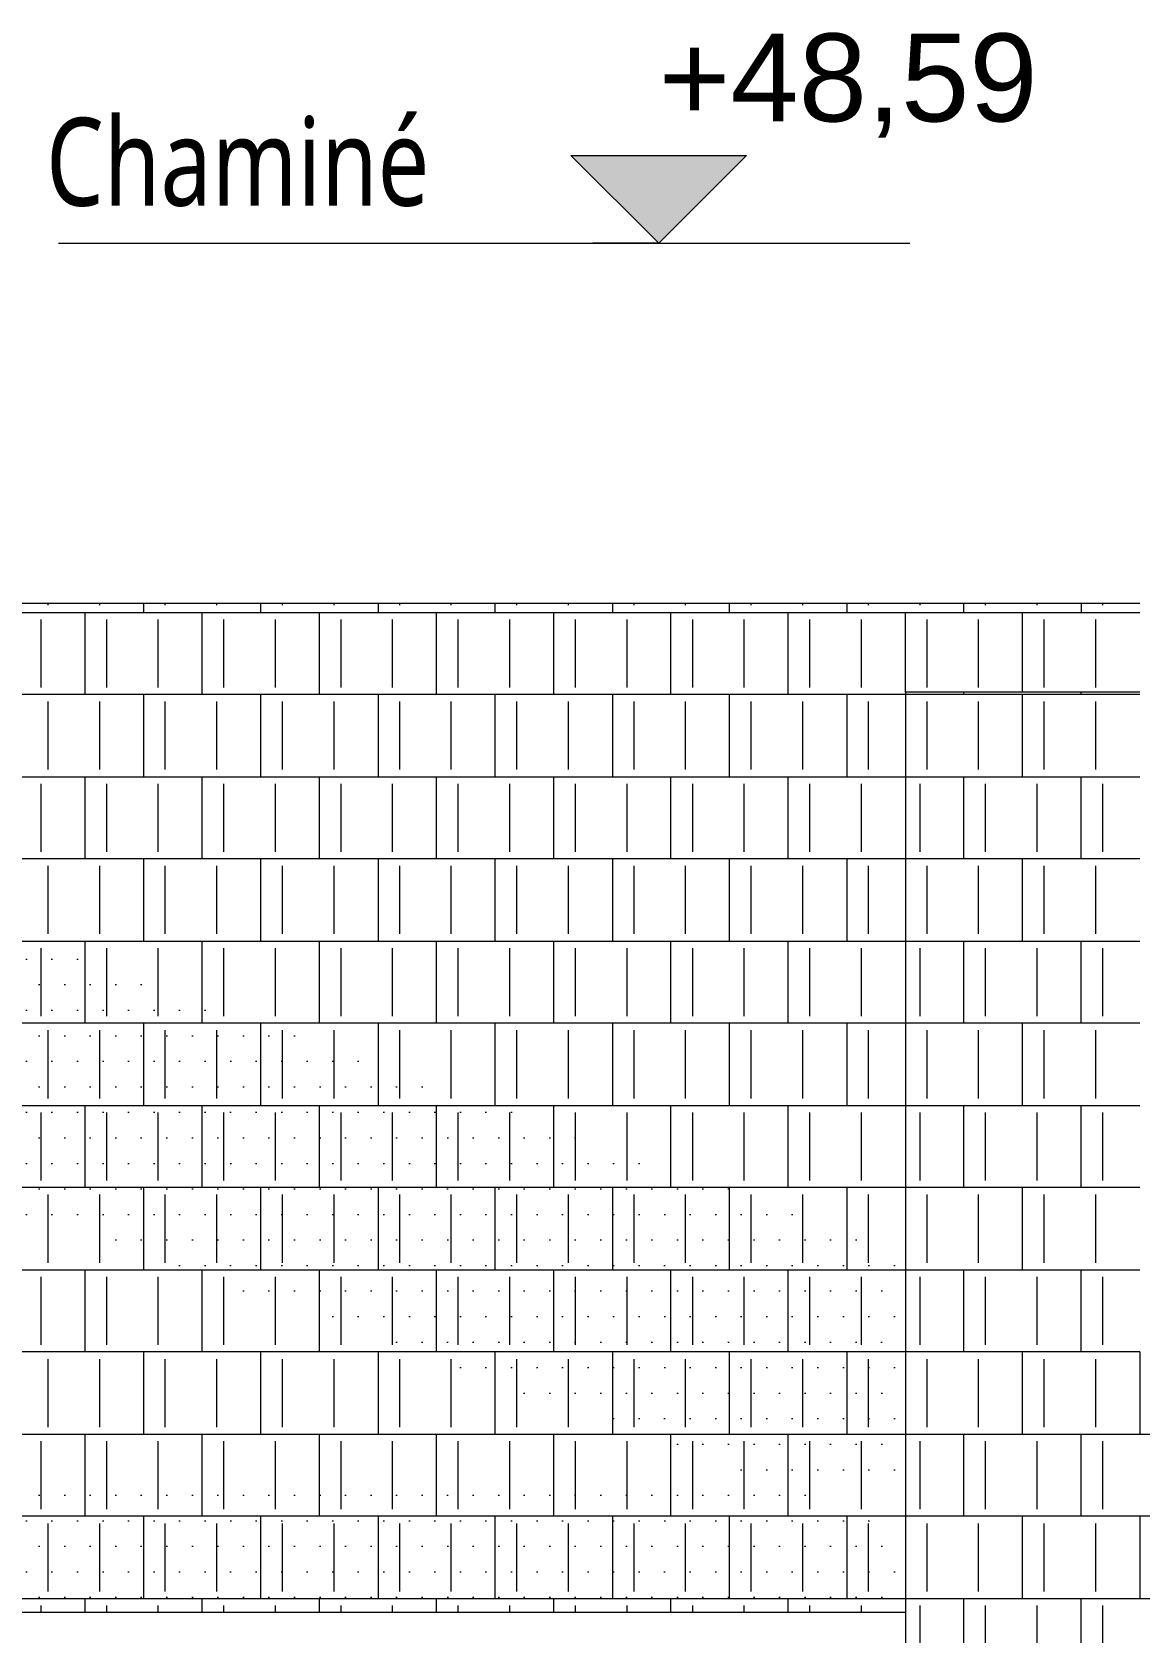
# Model space of a CAD drawing. Header units: metres. Extents: x -111189 to -108577, y -72951 to -72647.
# Drawn here: x -108823.082 to -108821.192, y -72935.984 to -72933.236 of the extents above; entities that cross this region are included whole.
import ezdxf

# ---------------------------------------------------------------- set-up
doc = ezdxf.new("R2010")
doc.units = ezdxf.units.M
doc.header["$MEASUREMENT"] = 0
for name, color, linetype in [('00 - TEXTO GERAL', 7, 'Continuous'), ('02 - ESTRADAS', 7, 'Continuous'), ('03 - COBERTURA', 7, 'Continuous'), ('05 - PAREDES..35', 7, 'Continuous'), ('05 - VIGA', 7, 'Continuous'), ('12 - COTAS GERAIS', 7, 'Continuous')]:
    doc.layers.add(name, color=color, linetype=linetype)
doc.styles.add('ESTILO_GERADO_4', font='malgunsl.ttf', dxfattribs={"width": 0.8})
doc.styles.add('ESTILO_GERADO_7', font='')
doc.styles.get('ESTILO_GERADO_7').set_extended_font_data('Helvetica')
pattern_1 = [(360, (-108649.912126, -72941.96242), (0.021783658, 0.043567315), [0, -0.043567315])]

# ---------------------------------------------------------------- blocks, each defined once
blk = doc.blocks.new('*X2180', base_point=(-108649.9121, -72941.9624))
at = {"layer": '05 - PAREDES..35', "color": 251, "linetype": 'Continuous', "lineweight": 13}
for p, q in [((-108823.2922, -72934.2256), (-108822.8922, -72934.2256)), ((-108823.0552, -72934.2135), (-108823.0552, -72934.2103)), ((-108822.9922, -72934.3658), (-108822.9922, -72934.2256)), ((-108822.9672, -72934.2135), (-108822.9672, -72934.2103)), ((-108822.8922, -72934.2103), (-108822.8922, -72934.2256)), ((-108822.8922, -72934.2256), (-108822.4922, -72934.2256)), ((-108822.8552, -72934.2135), (-108822.8552, -72934.2103)), ((-108822.7922, -72934.3658), (-108822.7922, -72934.2256)), ((-108822.7672, -72934.2135), (-108822.7672, -72934.2103)), ((-108822.6922, -72934.2256), (-108822.6922, -72934.2103)), ((-108822.6552, -72934.2135), (-108822.6552, -72934.2103)), ((-108822.5922, -72934.3658), (-108822.5922, -72934.2256)), ((-108822.5672, -72934.2135), (-108822.5672, -72934.2103)), ((-108822.4922, -72934.2103), (-108822.4922, -72934.2256)), ((-108822.4922, -72934.2256), (-108822.0922, -72934.2256)), ((-108822.4552, -72934.2135), (-108822.4552, -72934.2103)), ((-108822.3922, -72934.3658), (-108822.3922, -72934.2256)), ((-108822.3672, -72934.2135), (-108822.3672, -72934.2103)), ((-108822.2922, -72934.2256), (-108822.2922, -72934.2103)), ((-108822.2552, -72934.2135), (-108822.2552, -72934.2103)), ((-108822.1922, -72934.3658), (-108822.1922, -72934.2256)), ((-108822.1672, -72934.2135), (-108822.1672, -72934.2103)), ((-108822.0922, -72934.2103), (-108822.0922, -72934.2256)), ((-108822.0922, -72934.2256), (-108821.6922, -72934.2256)), ((-108822.0552, -72934.2135), (-108822.0552, -72934.2103)), ((-108821.9922, -72934.3658), (-108821.9922, -72934.2256)), ((-108821.9672, -72934.2135), (-108821.9672, -72934.2103)), ((-108821.8922, -72934.2256), (-108821.8922, -72934.2103)), ((-108821.8552, -72934.2135), (-108821.8552, -72934.2103)), ((-108821.7922, -72934.3658), (-108821.7922, -72934.2256)), ((-108821.7672, -72934.2135), (-108821.7672, -72934.2103)), ((-108821.6922, -72934.2103), (-108821.6922, -72934.2256)), ((-108821.6922, -72934.2256), (-108821.2922, -72934.2256)), ((-108821.6552, -72934.2135), (-108821.6552, -72934.2103)), ((-108821.5922, -72934.3616), (-108821.5922, -72934.2256)), ((-108821.5672, -72934.2135), (-108821.5672, -72934.2103)), ((-108821.4922, -72934.2256), (-108821.4922, -72934.2103)), ((-108821.4552, -72934.2135), (-108821.4552, -72934.2103)), ((-108821.3922, -72934.3616), (-108821.3922, -72934.2256)), ((-108821.3672, -72934.2135), (-108821.3672, -72934.2103)), ((-108821.2922, -72934.2103), (-108821.2922, -72934.2256)), ((-108821.2922, -72934.2256), (-108821.1922, -72934.2256)), ((-108821.2552, -72934.2135), (-108821.2552, -72934.2103)), ((-108823.0672, -72934.3538), (-108823.0672, -72934.2376)), ((-108822.9552, -72934.3538), (-108822.9552, -72934.2376)), ((-108822.8672, -72934.3538), (-108822.8672, -72934.2376)), ((-108822.7552, -72934.3538), (-108822.7552, -72934.2376)), ((-108822.6672, -72934.3538), (-108822.6672, -72934.2376)), ((-108822.5552, -72934.3538), (-108822.5552, -72934.2376)), ((-108822.4672, -72934.3538), (-108822.4672, -72934.2376)), ((-108822.3552, -72934.3538), (-108822.3552, -72934.2376)), ((-108822.2672, -72934.3538), (-108822.2672, -72934.2376)), ((-108822.1552, -72934.3538), (-108822.1552, -72934.2376)), ((-108822.0672, -72934.3538), (-108822.0672, -72934.2376)), ((-108821.9552, -72934.3538), (-108821.9552, -72934.2376)), ((-108821.8672, -72934.3538), (-108821.8672, -72934.2376)), ((-108821.7552, -72934.3538), (-108821.7552, -72934.2376)), ((-108821.6672, -72934.3538), (-108821.6672, -72934.2376)), ((-108821.5552, -72934.3538), (-108821.5552, -72934.2376)), ((-108821.4672, -72934.3538), (-108821.4672, -72934.2376)), ((-108821.3552, -72934.3538), (-108821.3552, -72934.2376)), ((-108821.2672, -72934.3538), (-108821.2672, -72934.2376)), ((-108822.8922, -72934.3658), (-108823.2922, -72934.3658)), ((-108822.4922, -72934.3658), (-108822.8922, -72934.3658)), ((-108822.8922, -72934.3658), (-108822.8922, -72934.3921)), ((-108822.6922, -72934.3921), (-108822.6922, -72934.3658)), ((-108822.0922, -72934.3658), (-108822.4922, -72934.3658)), ((-108822.4922, -72934.3658), (-108822.4922, -72934.3921)), ((-108822.2922, -72934.3921), (-108822.2922, -72934.3658)), ((-108821.6922, -72934.3658), (-108822.0922, -72934.3658)), ((-108822.0922, -72934.3658), (-108822.0922, -72934.3921)), ((-108821.8922, -72934.3921), (-108821.8922, -72934.3658)), ((-108821.5922, -72934.3658), (-108821.6922, -72934.3658)), ((-108821.6922, -72934.3658), (-108821.6922, -72934.3921)), ((-108823.0552, -72934.3921), (-108823.0552, -72934.3779)), ((-108822.9672, -72934.3921), (-108822.9672, -72934.3779)), ((-108822.8552, -72934.3921), (-108822.8552, -72934.3779)), ((-108822.7672, -72934.3921), (-108822.7672, -72934.3779)), ((-108822.6552, -72934.3921), (-108822.6552, -72934.3779)), ((-108822.5672, -72934.3921), (-108822.5672, -72934.3779)), ((-108822.4552, -72934.3921), (-108822.4552, -72934.3779)), ((-108822.3672, -72934.3921), (-108822.3672, -72934.3779)), ((-108822.2552, -72934.3921), (-108822.2552, -72934.3779)), ((-108822.1672, -72934.3921), (-108822.1672, -72934.3779)), ((-108822.0552, -72934.3921), (-108822.0552, -72934.3779)), ((-108821.9672, -72934.3921), (-108821.9672, -72934.3779)), ((-108821.8552, -72934.3921), (-108821.8552, -72934.3779)), ((-108821.7672, -72934.3921), (-108821.7672, -72934.3779)), ((-108821.6552, -72934.3921), (-108821.6552, -72934.3779))]:
    blk.add_line(p, q, dxfattribs=at)
blk = doc.blocks.new('*X2181', base_point=(-108649.9121, -72941.9624))
at = {"layer": '05 - PAREDES..35', "color": 7, "linetype": 'Continuous', "lineweight": 13}
for p, q in [((-108823.0552, -72934.494), (-108823.0552, -72934.3921)), ((-108822.9672, -72934.494), (-108822.9672, -72934.3921)), ((-108822.8922, -72934.3921), (-108822.8922, -72934.5061)), ((-108822.8552, -72934.494), (-108822.8552, -72934.3921)), ((-108822.7672, -72934.494), (-108822.7672, -72934.3921)), ((-108822.6922, -72934.5061), (-108822.6922, -72934.3921)), ((-108822.6552, -72934.494), (-108822.6552, -72934.3921)), ((-108822.5672, -72934.494), (-108822.5672, -72934.3921)), ((-108822.4922, -72934.3921), (-108822.4922, -72934.5061)), ((-108822.4552, -72934.494), (-108822.4552, -72934.3921)), ((-108822.3672, -72934.494), (-108822.3672, -72934.3921)), ((-108822.2922, -72934.5061), (-108822.2922, -72934.3921)), ((-108822.2552, -72934.494), (-108822.2552, -72934.3921)), ((-108822.1672, -72934.494), (-108822.1672, -72934.3921)), ((-108822.0922, -72934.3921), (-108822.0922, -72934.5061)), ((-108822.0552, -72934.494), (-108822.0552, -72934.3921)), ((-108821.9672, -72934.494), (-108821.9672, -72934.3921)), ((-108821.8922, -72934.5061), (-108821.8922, -72934.3921)), ((-108821.8552, -72934.494), (-108821.8552, -72934.3921)), ((-108821.7672, -72934.494), (-108821.7672, -72934.3921)), ((-108821.6922, -72934.3921), (-108821.6922, -72934.5061)), ((-108821.6552, -72934.494), (-108821.6552, -72934.3921)), ((-108823.2922, -72934.5061), (-108822.8922, -72934.5061)), ((-108823.0672, -72934.6343), (-108823.0672, -72934.5181)), ((-108822.9922, -72934.6463), (-108822.9922, -72934.5061)), ((-108822.9552, -72934.6343), (-108822.9552, -72934.5181)), ((-108822.8922, -72934.5061), (-108822.4922, -72934.5061)), ((-108822.8672, -72934.6343), (-108822.8672, -72934.5181)), ((-108822.7922, -72934.6463), (-108822.7922, -72934.5061)), ((-108822.7552, -72934.6343), (-108822.7552, -72934.5181)), ((-108822.6672, -72934.6343), (-108822.6672, -72934.5181)), ((-108822.5922, -72934.6463), (-108822.5922, -72934.5061)), ((-108822.5552, -72934.6343), (-108822.5552, -72934.5181)), ((-108822.4922, -72934.5061), (-108822.0922, -72934.5061)), ((-108822.4672, -72934.6343), (-108822.4672, -72934.5181)), ((-108822.3922, -72934.6463), (-108822.3922, -72934.5061)), ((-108822.3552, -72934.6343), (-108822.3552, -72934.5181)), ((-108822.2672, -72934.6343), (-108822.2672, -72934.5181)), ((-108822.1922, -72934.6463), (-108822.1922, -72934.5061)), ((-108822.1552, -72934.6343), (-108822.1552, -72934.5181)), ((-108822.0922, -72934.5061), (-108821.6922, -72934.5061)), ((-108822.0672, -72934.6343), (-108822.0672, -72934.5181)), ((-108821.9922, -72934.6463), (-108821.9922, -72934.5061)), ((-108821.9552, -72934.6343), (-108821.9552, -72934.5181)), ((-108821.8672, -72934.6343), (-108821.8672, -72934.5181)), ((-108821.7922, -72934.6463), (-108821.7922, -72934.5061)), ((-108821.7552, -72934.6343), (-108821.7552, -72934.5181)), ((-108821.6922, -72934.5061), (-108821.5922, -72934.5061)), ((-108821.6672, -72934.6343), (-108821.6672, -72934.5181)), ((-108822.8922, -72934.6463), (-108823.2922, -72934.6463)), ((-108823.0552, -72934.7745), (-108823.0552, -72934.6584)), ((-108822.9672, -72934.7745), (-108822.9672, -72934.6584)), ((-108822.4922, -72934.6463), (-108822.8922, -72934.6463)), ((-108822.8922, -72934.6463), (-108822.8922, -72934.7865)), ((-108822.8552, -72934.7745), (-108822.8552, -72934.6584)), ((-108822.7672, -72934.7745), (-108822.7672, -72934.6584)), ((-108822.6922, -72934.7865), (-108822.6922, -72934.6463)), ((-108822.6552, -72934.7745), (-108822.6552, -72934.6584)), ((-108822.5672, -72934.7745), (-108822.5672, -72934.6584)), ((-108822.0922, -72934.6463), (-108822.4922, -72934.6463)), ((-108822.4922, -72934.6463), (-108822.4922, -72934.7865)), ((-108822.4552, -72934.7745), (-108822.4552, -72934.6584)), ((-108822.3672, -72934.7745), (-108822.3672, -72934.6584)), ((-108822.2922, -72934.7865), (-108822.2922, -72934.6463)), ((-108822.2552, -72934.7745), (-108822.2552, -72934.6584)), ((-108822.1672, -72934.7745), (-108822.1672, -72934.6584)), ((-108821.6922, -72934.6463), (-108822.0922, -72934.6463)), ((-108822.0922, -72934.6463), (-108822.0922, -72934.7865)), ((-108822.0552, -72934.7745), (-108822.0552, -72934.6584)), ((-108821.9672, -72934.7745), (-108821.9672, -72934.6584)), ((-108821.8922, -72934.7865), (-108821.8922, -72934.6463)), ((-108821.8552, -72934.7745), (-108821.8552, -72934.6584)), ((-108821.7672, -72934.7745), (-108821.7672, -72934.6584)), ((-108821.5922, -72934.6463), (-108821.6922, -72934.6463)), ((-108821.6922, -72934.6463), (-108821.6922, -72934.7865)), ((-108821.6552, -72934.7745), (-108821.6552, -72934.6584)), ((-108823.2922, -72934.7865), (-108822.8922, -72934.7865)), ((-108823.0672, -72934.9147), (-108823.0672, -72934.7986)), ((-108822.9922, -72934.9268), (-108822.9922, -72934.7865)), ((-108822.9552, -72934.9147), (-108822.9552, -72934.7986)), ((-108822.8922, -72934.7865), (-108822.4922, -72934.7865)), ((-108822.8672, -72934.9147), (-108822.8672, -72934.7986)), ((-108822.7922, -72934.9268), (-108822.7922, -72934.7865)), ((-108822.7552, -72934.9147), (-108822.7552, -72934.7986)), ((-108822.6672, -72934.9147), (-108822.6672, -72934.7986)), ((-108822.5922, -72934.9268), (-108822.5922, -72934.7865)), ((-108822.5552, -72934.9147), (-108822.5552, -72934.7986)), ((-108822.4922, -72934.7865), (-108822.0922, -72934.7865)), ((-108822.4672, -72934.9147), (-108822.4672, -72934.7986)), ((-108822.3922, -72934.9268), (-108822.3922, -72934.7865)), ((-108822.3552, -72934.9147), (-108822.3552, -72934.7986)), ((-108822.2672, -72934.9147), (-108822.2672, -72934.7986)), ((-108822.1922, -72934.9268), (-108822.1922, -72934.7865)), ((-108822.1552, -72934.9147), (-108822.1552, -72934.7986)), ((-108822.0922, -72934.7865), (-108821.6922, -72934.7865)), ((-108822.0672, -72934.9147), (-108822.0672, -72934.7986)), ((-108821.9922, -72934.9268), (-108821.9922, -72934.7865)), ((-108821.9552, -72934.9147), (-108821.9552, -72934.7986)), ((-108821.8672, -72934.9147), (-108821.8672, -72934.7986)), ((-108821.7922, -72934.9268), (-108821.7922, -72934.7865)), ((-108821.7552, -72934.9147), (-108821.7552, -72934.7986)), ((-108821.6922, -72934.7865), (-108821.5922, -72934.7865)), ((-108821.6672, -72934.9147), (-108821.6672, -72934.7986)), ((-108822.8922, -72934.9268), (-108823.2922, -72934.9268)), ((-108823.0552, -72935.055), (-108823.0552, -72934.9388)), ((-108822.9672, -72935.055), (-108822.9672, -72934.9388)), ((-108822.4922, -72934.9268), (-108822.8922, -72934.9268)), ((-108822.8922, -72934.9268), (-108822.8922, -72935.067)), ((-108822.8552, -72935.055), (-108822.8552, -72934.9388)), ((-108822.7672, -72935.055), (-108822.7672, -72934.9388)), ((-108822.6922, -72935.067), (-108822.6922, -72934.9268)), ((-108822.6552, -72935.055), (-108822.6552, -72934.9388)), ((-108822.5672, -72935.055), (-108822.5672, -72934.9388)), ((-108822.0922, -72934.9268), (-108822.4922, -72934.9268)), ((-108822.4922, -72934.9268), (-108822.4922, -72935.067)), ((-108822.4552, -72935.055), (-108822.4552, -72934.9388)), ((-108822.3672, -72935.055), (-108822.3672, -72934.9388)), ((-108822.2922, -72935.067), (-108822.2922, -72934.9268)), ((-108822.2552, -72935.055), (-108822.2552, -72934.9388)), ((-108822.1672, -72935.055), (-108822.1672, -72934.9388)), ((-108821.6922, -72934.9268), (-108822.0922, -72934.9268)), ((-108822.0922, -72934.9268), (-108822.0922, -72935.067)), ((-108822.0552, -72935.055), (-108822.0552, -72934.9388)), ((-108821.9672, -72935.055), (-108821.9672, -72934.9388)), ((-108821.8922, -72935.067), (-108821.8922, -72934.9268)), ((-108821.8552, -72935.055), (-108821.8552, -72934.9388)), ((-108821.7672, -72935.055), (-108821.7672, -72934.9388)), ((-108821.5922, -72934.9268), (-108821.6922, -72934.9268)), ((-108821.6922, -72934.9268), (-108821.6922, -72935.067)), ((-108821.6552, -72935.055), (-108821.6552, -72934.9388)), ((-108823.2922, -72935.067), (-108822.8922, -72935.067)), ((-108823.0672, -72935.1952), (-108823.0672, -72935.0791)), ((-108822.9922, -72935.2073), (-108822.9922, -72935.067)), ((-108822.9552, -72935.1952), (-108822.9552, -72935.0791)), ((-108822.8922, -72935.067), (-108822.4922, -72935.067)), ((-108822.8672, -72935.1952), (-108822.8672, -72935.0791)), ((-108822.7922, -72935.2073), (-108822.7922, -72935.067)), ((-108822.7552, -72935.1952), (-108822.7552, -72935.0791)), ((-108822.6672, -72935.1952), (-108822.6672, -72935.0791)), ((-108822.5922, -72935.2073), (-108822.5922, -72935.067)), ((-108822.5552, -72935.1952), (-108822.5552, -72935.0791)), ((-108822.4922, -72935.067), (-108822.0922, -72935.067)), ((-108822.4672, -72935.1952), (-108822.4672, -72935.0791)), ((-108822.3922, -72935.2073), (-108822.3922, -72935.067)), ((-108822.3552, -72935.1952), (-108822.3552, -72935.0791)), ((-108822.2672, -72935.1952), (-108822.2672, -72935.0791)), ((-108822.1922, -72935.2073), (-108822.1922, -72935.067)), ((-108822.1552, -72935.1952), (-108822.1552, -72935.0791)), ((-108822.0922, -72935.067), (-108821.6922, -72935.067)), ((-108822.0672, -72935.1952), (-108822.0672, -72935.0791)), ((-108821.9922, -72935.2073), (-108821.9922, -72935.067)), ((-108821.9552, -72935.1952), (-108821.9552, -72935.0791)), ((-108821.8672, -72935.1952), (-108821.8672, -72935.0791)), ((-108821.7922, -72935.2073), (-108821.7922, -72935.067)), ((-108821.7552, -72935.1952), (-108821.7552, -72935.0791)), ((-108821.6922, -72935.067), (-108821.5922, -72935.067)), ((-108821.6672, -72935.1952), (-108821.6672, -72935.0791)), ((-108822.8922, -72935.2073), (-108823.2922, -72935.2073)), ((-108823.0552, -72935.3355), (-108823.0552, -72935.2193)), ((-108822.9672, -72935.3355), (-108822.9672, -72935.2193)), ((-108822.4922, -72935.2073), (-108822.8922, -72935.2073)), ((-108822.8922, -72935.2073), (-108822.8922, -72935.3475)), ((-108822.8552, -72935.3355), (-108822.8552, -72935.2193)), ((-108822.7672, -72935.3355), (-108822.7672, -72935.2193)), ((-108822.6922, -72935.3475), (-108822.6922, -72935.2073)), ((-108822.6552, -72935.3355), (-108822.6552, -72935.2193)), ((-108822.5672, -72935.3355), (-108822.5672, -72935.2193)), ((-108822.0922, -72935.2073), (-108822.4922, -72935.2073)), ((-108822.4922, -72935.2073), (-108822.4922, -72935.3475)), ((-108822.4552, -72935.3355), (-108822.4552, -72935.2193)), ((-108822.3672, -72935.3355), (-108822.3672, -72935.2193)), ((-108822.2922, -72935.3475), (-108822.2922, -72935.2073)), ((-108822.2552, -72935.3355), (-108822.2552, -72935.2193)), ((-108822.1672, -72935.3355), (-108822.1672, -72935.2193)), ((-108821.6922, -72935.2073), (-108822.0922, -72935.2073)), ((-108822.0922, -72935.2073), (-108822.0922, -72935.3475)), ((-108822.0552, -72935.3355), (-108822.0552, -72935.2193)), ((-108821.9672, -72935.3355), (-108821.9672, -72935.2193)), ((-108821.8922, -72935.3475), (-108821.8922, -72935.2073)), ((-108821.8552, -72935.3355), (-108821.8552, -72935.2193)), ((-108821.7672, -72935.3355), (-108821.7672, -72935.2193)), ((-108821.5922, -72935.2073), (-108821.6922, -72935.2073)), ((-108821.6922, -72935.2073), (-108821.6922, -72935.3475)), ((-108821.6552, -72935.3355), (-108821.6552, -72935.2193)), ((-108823.2922, -72935.3475), (-108822.8922, -72935.3475)), ((-108822.9922, -72935.4877), (-108822.9922, -72935.3475)), ((-108822.8922, -72935.3475), (-108822.4922, -72935.3475)), ((-108822.7922, -72935.4877), (-108822.7922, -72935.3475)), ((-108822.5922, -72935.4877), (-108822.5922, -72935.3475)), ((-108822.4922, -72935.3475), (-108822.0922, -72935.3475)), ((-108822.3922, -72935.4877), (-108822.3922, -72935.3475)), ((-108822.1922, -72935.4877), (-108822.1922, -72935.3475)), ((-108822.0922, -72935.3475), (-108821.6922, -72935.3475)), ((-108821.9922, -72935.4877), (-108821.9922, -72935.3475)), ((-108821.7922, -72935.4877), (-108821.7922, -72935.3475)), ((-108821.6922, -72935.3475), (-108821.5922, -72935.3475)), ((-108823.0672, -72935.4757), (-108823.0672, -72935.3596)), ((-108822.9552, -72935.4757), (-108822.9552, -72935.3596)), ((-108822.8672, -72935.4757), (-108822.8672, -72935.3596)), ((-108822.7552, -72935.4757), (-108822.7552, -72935.3596)), ((-108822.6672, -72935.4757), (-108822.6672, -72935.3596)), ((-108822.5552, -72935.4757), (-108822.5552, -72935.3596)), ((-108822.4672, -72935.4757), (-108822.4672, -72935.3596)), ((-108822.3552, -72935.4757), (-108822.3552, -72935.3596)), ((-108822.2672, -72935.4757), (-108822.2672, -72935.3596)), ((-108822.1552, -72935.4757), (-108822.1552, -72935.3596)), ((-108822.0672, -72935.4757), (-108822.0672, -72935.3596)), ((-108821.9552, -72935.4757), (-108821.9552, -72935.3596)), ((-108821.8672, -72935.4757), (-108821.8672, -72935.3596)), ((-108821.7552, -72935.4757), (-108821.7552, -72935.3596)), ((-108821.6672, -72935.4757), (-108821.6672, -72935.3596)), ((-108822.8922, -72935.4877), (-108823.2922, -72935.4877)), ((-108822.4922, -72935.4877), (-108822.8922, -72935.4877)), ((-108822.8922, -72935.4877), (-108822.8922, -72935.628)), ((-108822.6922, -72935.628), (-108822.6922, -72935.4877)), ((-108822.0922, -72935.4877), (-108822.4922, -72935.4877)), ((-108822.4922, -72935.4877), (-108822.4922, -72935.628)), ((-108822.2922, -72935.628), (-108822.2922, -72935.4877)), ((-108821.6922, -72935.4877), (-108822.0922, -72935.4877)), ((-108822.0922, -72935.4877), (-108822.0922, -72935.628)), ((-108821.8922, -72935.628), (-108821.8922, -72935.4877)), ((-108821.5922, -72935.4877), (-108821.6922, -72935.4877)), ((-108821.6922, -72935.4877), (-108821.6922, -72935.628)), ((-108823.0552, -72935.6159), (-108823.0552, -72935.4998)), ((-108822.9672, -72935.6159), (-108822.9672, -72935.4998)), ((-108822.8552, -72935.6159), (-108822.8552, -72935.4998)), ((-108822.7672, -72935.6159), (-108822.7672, -72935.4998)), ((-108822.6552, -72935.6159), (-108822.6552, -72935.4998)), ((-108822.5672, -72935.6159), (-108822.5672, -72935.4998)), ((-108822.4552, -72935.6159), (-108822.4552, -72935.4998)), ((-108822.3672, -72935.6159), (-108822.3672, -72935.4998)), ((-108822.2552, -72935.6159), (-108822.2552, -72935.4998)), ((-108822.1672, -72935.6159), (-108822.1672, -72935.4998)), ((-108822.0552, -72935.6159), (-108822.0552, -72935.4998)), ((-108821.9672, -72935.6159), (-108821.9672, -72935.4998)), ((-108821.8552, -72935.6159), (-108821.8552, -72935.4998)), ((-108821.7672, -72935.6159), (-108821.7672, -72935.4998)), ((-108821.6552, -72935.6159), (-108821.6552, -72935.4998)), ((-108823.2922, -72935.628), (-108822.8922, -72935.628)), ((-108822.9922, -72935.7112), (-108822.9922, -72935.628)), ((-108822.8922, -72935.628), (-108822.4922, -72935.628)), ((-108822.7922, -72935.7112), (-108822.7922, -72935.628)), ((-108822.5922, -72935.7112), (-108822.5922, -72935.628)), ((-108822.4922, -72935.628), (-108822.0922, -72935.628)), ((-108822.3922, -72935.7112), (-108822.3922, -72935.628)), ((-108822.1922, -72935.7112), (-108822.1922, -72935.628)), ((-108822.0922, -72935.628), (-108821.6922, -72935.628)), ((-108821.9922, -72935.7112), (-108821.9922, -72935.628)), ((-108821.7922, -72935.7112), (-108821.7922, -72935.628)), ((-108821.6922, -72935.628), (-108821.5922, -72935.628)), ((-108823.0672, -72935.7112), (-108823.0672, -72935.64)), ((-108822.9552, -72935.7112), (-108822.9552, -72935.64)), ((-108822.8672, -72935.7112), (-108822.8672, -72935.64)), ((-108822.7552, -72935.7112), (-108822.7552, -72935.64)), ((-108822.6672, -72935.7112), (-108822.6672, -72935.64)), ((-108822.5552, -72935.7112), (-108822.5552, -72935.64)), ((-108822.4672, -72935.7112), (-108822.4672, -72935.64)), ((-108822.3552, -72935.7112), (-108822.3552, -72935.64)), ((-108822.2672, -72935.7112), (-108822.2672, -72935.64)), ((-108822.1552, -72935.7112), (-108822.1552, -72935.64)), ((-108822.0672, -72935.7112), (-108822.0672, -72935.64)), ((-108821.9552, -72935.7112), (-108821.9552, -72935.64)), ((-108821.8672, -72935.7112), (-108821.8672, -72935.64)), ((-108821.7552, -72935.7112), (-108821.7552, -72935.64)), ((-108821.6672, -72935.7112), (-108821.6672, -72935.64))]:
    blk.add_line(p, q, dxfattribs=at)
blk = doc.blocks.new('Corte Elem_1496_1', base_point=(-108649.9121, -72941.9624))
at = {"layer": '05 - PAREDES..35', "linetype": 'Continuous', "lineweight": 13}
h = blk.add_hatch(dxfattribs=at)
h.set_pattern_fill('DOTS_0001', color=251, style=0, pattern_type=2)
h.set_pattern_definition(pattern_1)
h.paths.add_polyline_path([(-108824.4922, -72934.7535), (-108821.8149, -72935.7112), (-108821.5922, -72935.7112), (-108821.5922, -72935.3164), (-108824.1762, -72934.3921), (-108824.4922, -72934.3921)])
at = {"layer": '05 - PAREDES..35', "lineweight": 0}
for name in ['*X2180', '*X2181']:
    blk.add_blockref(name, (-108649.9121, -72941.9624), dxfattribs=at)
blk = doc.blocks.new('*X2199', base_point=(-108649.9121, -72941.9624))
at = {"layer": '03 - COBERTURA', "color": 7, "linetype": 'Continuous', "lineweight": 13}
for p, q in [((-108823.0672, -72935.7562), (-108823.0672, -72935.7112)), ((-108822.9922, -72935.7682), (-108822.9922, -72935.7112)), ((-108822.9552, -72935.7562), (-108822.9552, -72935.7112)), ((-108822.8672, -72935.7562), (-108822.8672, -72935.7112)), ((-108822.7922, -72935.7682), (-108822.7922, -72935.7112)), ((-108822.7552, -72935.7562), (-108822.7552, -72935.7112)), ((-108822.6672, -72935.7562), (-108822.6672, -72935.7112)), ((-108822.5922, -72935.7682), (-108822.5922, -72935.7112)), ((-108822.5552, -72935.7562), (-108822.5552, -72935.7112)), ((-108822.4672, -72935.7562), (-108822.4672, -72935.7112)), ((-108822.3922, -72935.7682), (-108822.3922, -72935.7112)), ((-108822.3552, -72935.7562), (-108822.3552, -72935.7112)), ((-108822.2672, -72935.7562), (-108822.2672, -72935.7112)), ((-108822.1922, -72935.7682), (-108822.1922, -72935.7112)), ((-108822.1552, -72935.7562), (-108822.1552, -72935.7112)), ((-108822.0672, -72935.7562), (-108822.0672, -72935.7112)), ((-108821.9922, -72935.7682), (-108821.9922, -72935.7112)), ((-108821.9552, -72935.7562), (-108821.9552, -72935.7112)), ((-108821.8672, -72935.7562), (-108821.8672, -72935.7112)), ((-108821.7922, -72935.7682), (-108821.7922, -72935.7112)), ((-108821.7552, -72935.7562), (-108821.7552, -72935.7112)), ((-108821.6672, -72935.7562), (-108821.6672, -72935.7112)), ((-108822.8922, -72935.7682), (-108823.2922, -72935.7682)), ((-108822.4922, -72935.7682), (-108822.8922, -72935.7682)), ((-108822.8922, -72935.7682), (-108822.8922, -72935.9085)), ((-108822.6922, -72935.9085), (-108822.6922, -72935.7682)), ((-108822.0922, -72935.7682), (-108822.4922, -72935.7682)), ((-108822.4922, -72935.7682), (-108822.4922, -72935.9085)), ((-108822.2922, -72935.9085), (-108822.2922, -72935.7682)), ((-108821.6922, -72935.7682), (-108822.0922, -72935.7682)), ((-108822.0922, -72935.7682), (-108822.0922, -72935.9085)), ((-108821.8922, -72935.9085), (-108821.8922, -72935.7682)), ((-108821.5922, -72935.7682), (-108821.6922, -72935.7682)), ((-108821.6922, -72935.7682), (-108821.6922, -72935.9085)), ((-108823.0552, -72935.8964), (-108823.0552, -72935.7803)), ((-108822.9672, -72935.8964), (-108822.9672, -72935.7803)), ((-108822.8552, -72935.8964), (-108822.8552, -72935.7803)), ((-108822.7672, -72935.8964), (-108822.7672, -72935.7803)), ((-108822.6552, -72935.8964), (-108822.6552, -72935.7803)), ((-108822.5672, -72935.8964), (-108822.5672, -72935.7803)), ((-108822.4552, -72935.8964), (-108822.4552, -72935.7803)), ((-108822.3672, -72935.8964), (-108822.3672, -72935.7803)), ((-108822.2552, -72935.8964), (-108822.2552, -72935.7803)), ((-108822.1672, -72935.8964), (-108822.1672, -72935.7803)), ((-108822.0552, -72935.8964), (-108822.0552, -72935.7803)), ((-108821.9672, -72935.8964), (-108821.9672, -72935.7803)), ((-108821.8552, -72935.8964), (-108821.8552, -72935.7803)), ((-108821.7672, -72935.8964), (-108821.7672, -72935.7803)), ((-108821.6552, -72935.8964), (-108821.6552, -72935.7803)), ((-108823.2922, -72935.9085), (-108822.8922, -72935.9085)), ((-108823.0672, -72935.9324), (-108823.0672, -72935.9205)), ((-108822.9922, -72935.9324), (-108822.9922, -72935.9085)), ((-108822.9552, -72935.9324), (-108822.9552, -72935.9205)), ((-108822.8922, -72935.9085), (-108822.4922, -72935.9085)), ((-108822.8672, -72935.9324), (-108822.8672, -72935.9205)), ((-108822.7922, -72935.9324), (-108822.7922, -72935.9085)), ((-108822.7552, -72935.9324), (-108822.7552, -72935.9205)), ((-108822.6672, -72935.9324), (-108822.6672, -72935.9205)), ((-108822.5922, -72935.9324), (-108822.5922, -72935.9085)), ((-108822.5552, -72935.9324), (-108822.5552, -72935.9205)), ((-108822.4922, -72935.9085), (-108822.0922, -72935.9085)), ((-108822.4672, -72935.9324), (-108822.4672, -72935.9205)), ((-108822.3922, -72935.9324), (-108822.3922, -72935.9085)), ((-108822.3552, -72935.9324), (-108822.3552, -72935.9205)), ((-108822.2672, -72935.9324), (-108822.2672, -72935.9205)), ((-108822.1922, -72935.9324), (-108822.1922, -72935.9085)), ((-108822.1552, -72935.9324), (-108822.1552, -72935.9205)), ((-108822.0922, -72935.9085), (-108821.6922, -72935.9085)), ((-108822.0672, -72935.9324), (-108822.0672, -72935.9205)), ((-108821.9922, -72935.9324), (-108821.9922, -72935.9085)), ((-108821.9552, -72935.9324), (-108821.9552, -72935.9205)), ((-108821.8672, -72935.9324), (-108821.8672, -72935.9205)), ((-108821.7922, -72935.9324), (-108821.7922, -72935.9085)), ((-108821.7552, -72935.9324), (-108821.7552, -72935.9205)), ((-108821.6922, -72935.9085), (-108821.5922, -72935.9085)), ((-108821.6672, -72935.9324), (-108821.6672, -72935.9205))]:
    blk.add_line(p, q, dxfattribs=at)
blk = doc.blocks.new('Corte Elem_1506_1', base_point=(-108649.9121, -72941.9624))
at = {"layer": '03 - COBERTURA', "linetype": 'Continuous', "lineweight": 13}
h = blk.add_hatch(dxfattribs=at)
h.set_pattern_fill('DOTS_0001', color=251, style=0, pattern_type=2)
h.set_pattern_definition(pattern_1)
h.paths.add_polyline_path([(-108824.4922, -72935.7112), (-108824.4922, -72935.9841), (-108824.1922, -72935.9841), (-108824.1922, -72935.9324), (-108821.5922, -72935.9324), (-108821.5922, -72935.7908), (-108821.8149, -72935.7112)])
at = {"layer": '03 - COBERTURA', "color": 251, "linetype": 'Continuous', "lineweight": 13}
blk.add_line((-108821.1922, -72934.2103), (-108824.4922, -72934.2103), dxfattribs=at)
at = {"layer": '03 - COBERTURA', "lineweight": 0}
blk.add_blockref('*X2199', (-108649.9121, -72941.9624), dxfattribs=at)
blk = doc.blocks.new('*X2203', base_point=(-108649.9121, -72941.9624))
at = {"layer": '03 - COBERTURA', "color": 7, "linetype": 'Continuous', "lineweight": 13}
for p, q in [((-108821.1922, -72934.3658), (-108821.5922, -72934.3658)), ((-108821.5922, -72934.3658), (-108821.5922, -72934.5061)), ((-108821.4922, -72934.3658), (-108821.4922, -72934.3616)), ((-108821.3922, -72934.5061), (-108821.3922, -72934.3658)), ((-108821.2922, -72934.3658), (-108821.2922, -72934.3616)), ((-108821.5552, -72934.494), (-108821.5552, -72934.3779)), ((-108821.4672, -72934.494), (-108821.4672, -72934.3779)), ((-108821.3552, -72934.494), (-108821.3552, -72934.3779)), ((-108821.2672, -72934.494), (-108821.2672, -72934.3779)), ((-108821.5922, -72934.5061), (-108821.1922, -72934.5061)), ((-108821.5672, -72934.6343), (-108821.5672, -72934.5181)), ((-108821.4922, -72934.6463), (-108821.4922, -72934.5061)), ((-108821.4552, -72934.6343), (-108821.4552, -72934.5181)), ((-108821.3672, -72934.6343), (-108821.3672, -72934.5181)), ((-108821.2922, -72934.6463), (-108821.2922, -72934.5061)), ((-108821.2552, -72934.6343), (-108821.2552, -72934.5181)), ((-108821.1922, -72934.6463), (-108821.5922, -72934.6463)), ((-108821.5922, -72934.6463), (-108821.5922, -72934.7865)), ((-108821.5552, -72934.7745), (-108821.5552, -72934.6584)), ((-108821.4672, -72934.7745), (-108821.4672, -72934.6584)), ((-108821.3922, -72934.7865), (-108821.3922, -72934.6463)), ((-108821.3552, -72934.7745), (-108821.3552, -72934.6584)), ((-108821.2672, -72934.7745), (-108821.2672, -72934.6584)), ((-108821.5922, -72934.7865), (-108821.1922, -72934.7865)), ((-108821.5672, -72934.9147), (-108821.5672, -72934.7986)), ((-108821.4922, -72934.9268), (-108821.4922, -72934.7865)), ((-108821.4552, -72934.9147), (-108821.4552, -72934.7986)), ((-108821.3672, -72934.9147), (-108821.3672, -72934.7986)), ((-108821.2922, -72934.9268), (-108821.2922, -72934.7865)), ((-108821.2552, -72934.9147), (-108821.2552, -72934.7986)), ((-108821.1922, -72934.9268), (-108821.5922, -72934.9268)), ((-108821.5922, -72934.9268), (-108821.5922, -72935.067)), ((-108821.5552, -72935.055), (-108821.5552, -72934.9388)), ((-108821.4672, -72935.055), (-108821.4672, -72934.9388)), ((-108821.3922, -72935.067), (-108821.3922, -72934.9268)), ((-108821.3552, -72935.055), (-108821.3552, -72934.9388)), ((-108821.2672, -72935.055), (-108821.2672, -72934.9388)), ((-108821.5922, -72935.067), (-108821.1922, -72935.067)), ((-108821.5672, -72935.1952), (-108821.5672, -72935.0791)), ((-108821.4922, -72935.2073), (-108821.4922, -72935.067)), ((-108821.4552, -72935.1952), (-108821.4552, -72935.0791)), ((-108821.3672, -72935.1952), (-108821.3672, -72935.0791)), ((-108821.2922, -72935.2073), (-108821.2922, -72935.067)), ((-108821.2552, -72935.1952), (-108821.2552, -72935.0791)), ((-108821.1922, -72935.2073), (-108821.5922, -72935.2073)), ((-108821.5922, -72935.2073), (-108821.5922, -72935.3475)), ((-108821.5552, -72935.3355), (-108821.5552, -72935.2193)), ((-108821.4672, -72935.3355), (-108821.4672, -72935.2193)), ((-108821.3922, -72935.3475), (-108821.3922, -72935.2073)), ((-108821.3552, -72935.3355), (-108821.3552, -72935.2193)), ((-108821.2672, -72935.3355), (-108821.2672, -72935.2193)), ((-108821.5922, -72935.3475), (-108821.1922, -72935.3475)), ((-108821.4922, -72935.4877), (-108821.4922, -72935.3475)), ((-108821.2922, -72935.4877), (-108821.2922, -72935.3475)), ((-108821.5672, -72935.4757), (-108821.5672, -72935.3596)), ((-108821.4552, -72935.4757), (-108821.4552, -72935.3596)), ((-108821.3672, -72935.4757), (-108821.3672, -72935.3596)), ((-108821.2552, -72935.4757), (-108821.2552, -72935.3596)), ((-108821.1922, -72935.4877), (-108821.5922, -72935.4877)), ((-108821.5922, -72935.4877), (-108821.5922, -72935.628)), ((-108821.3922, -72935.628), (-108821.3922, -72935.4877)), ((-108821.1922, -72935.4877), (-108821.1922, -72935.628)), ((-108821.5552, -72935.6159), (-108821.5552, -72935.4998)), ((-108821.4672, -72935.6159), (-108821.4672, -72935.4998)), ((-108821.3552, -72935.6159), (-108821.3552, -72935.4998)), ((-108821.2672, -72935.6159), (-108821.2672, -72935.4998)), ((-108821.5922, -72935.628), (-108821.1922, -72935.628)), ((-108821.4922, -72935.7682), (-108821.4922, -72935.628)), ((-108821.2922, -72935.7682), (-108821.2922, -72935.628)), ((-108821.1922, -72935.628), (-108820.7922, -72935.628)), ((-108821.5672, -72935.7562), (-108821.5672, -72935.64)), ((-108821.4552, -72935.7562), (-108821.4552, -72935.64)), ((-108821.3672, -72935.7562), (-108821.3672, -72935.64)), ((-108821.2552, -72935.7562), (-108821.2552, -72935.64)), ((-108821.1922, -72935.7682), (-108821.5922, -72935.7682)), ((-108821.3922, -72935.9085), (-108821.3922, -72935.7682)), ((-108820.7922, -72935.7682), (-108821.1922, -72935.7682)), ((-108821.1922, -72935.7682), (-108821.1922, -72935.9085)), ((-108821.5552, -72935.8964), (-108821.5552, -72935.7803)), ((-108821.4672, -72935.8964), (-108821.4672, -72935.7803)), ((-108821.3552, -72935.8964), (-108821.3552, -72935.7803)), ((-108821.2672, -72935.8964), (-108821.2672, -72935.7803)), ((-108821.5922, -72935.9085), (-108821.1922, -72935.9085)), ((-108821.5672, -72935.9841), (-108821.5672, -72935.9205)), ((-108821.4922, -72935.9841), (-108821.4922, -72935.9085)), ((-108821.4552, -72935.9841), (-108821.4552, -72935.9205)), ((-108821.3672, -72935.9841), (-108821.3672, -72935.9205)), ((-108821.2922, -72935.9841), (-108821.2922, -72935.9085)), ((-108821.2552, -72935.9841), (-108821.2552, -72935.9205)), ((-108821.1922, -72935.9085), (-108820.7922, -72935.9085))]:
    blk.add_line(p, q, dxfattribs=at)
blk = doc.blocks.new('Corte Elem_1507_1', base_point=(-108649.9121, -72941.9624))
at = {"layer": '03 - COBERTURA', "linetype": 'Continuous', "lineweight": 13}
h = blk.add_hatch(dxfattribs=at)
h.set_pattern_fill('DOTS_0001', color=251, style=0, pattern_type=2)
h.set_pattern_definition(pattern_1)
h.paths.add_polyline_path([(-108820.3876, -72934.4344), (-108820.4148, -72934.4344), (-108820.7922, -72934.8795), (-108820.7922, -72935.5467), (-108821.1922, -72935.5467), (-108821.1812, -72935.5587), (-108820.7812, -72935.5587), (-108819.9183, -72934.5409), (-108819.9323, -72934.5254), (-108819.9052, -72934.5254), (-108819.8964, -72934.515), (-108819.9104, -72934.4995), (-108819.8832, -72934.4995), (-108819.8745, -72934.4892), (-108819.8885, -72934.4737), (-108819.8613, -72934.4737), (-108819.8526, -72934.4634), (-108819.9448, -72934.3616), (-108820.3531, -72934.3616), (-108820.3578, -72934.3672), (-108820.3438, -72934.3827), (-108820.371, -72934.3827), (-108820.3797, -72934.3931), (-108820.3657, -72934.4086), (-108820.3929, -72934.4086), (-108820.4016, -72934.4189)])
at = {"layer": '03 - COBERTURA', "color": 7, "linetype": 'Continuous', "lineweight": 13}
for p, q in [((-108821.1922, -72934.3616), (-108821.5922, -72934.3616)), ((-108821.5922, -72934.3616), (-108821.5922, -72935.9841))]:
    blk.add_line(p, q, dxfattribs=at)
at = {"layer": '03 - COBERTURA', "lineweight": 0}
blk.add_blockref('*X2203', (-108649.9121, -72941.9624), dxfattribs=at)
blk = doc.blocks.new('Corte Elem_1632_1', base_point=(-108649.9121, -72941.9624))
at = {"layer": '05 - VIGA', "color": 7, "linetype": 'Continuous', "lineweight": 13}
blk.add_line((-108821.5922, -72935.9324), (-108824.1922, -72935.9324), dxfattribs=at)
blk = doc.blocks.new('Cota_26_1', base_point=(-108822.0132, -72933.5957))
at = {"layer": '12 - COTAS GERAIS', "linetype": 'Continuous', "lineweight": 5}
blk.add_hatch(color=7, dxfattribs=at).paths.add_polyline_path([(-108822.0132, -72933.5957), (-108821.8632, -72933.4457), (-108822.1632, -72933.4457)])
at = {"layer": '12 - COTAS GERAIS', "color": 7, "linetype": 'Continuous', "lineweight": 5}
for p, q in [((-108822.0132, -72933.5957), (-108822.1632, -72933.4457)), ((-108822.1632, -72933.4457), (-108821.8632, -72933.4457)), ((-108821.8632, -72933.4457), (-108822.0132, -72933.5957)), ((-108822.0132, -72933.5957), (-108822.1257, -72933.5957)), ((-108822.0132, -72933.5957), (-108821.9007, -72933.5957))]:
    blk.add_line(p, q, dxfattribs=at)
at = {"layer": '12 - COTAS GERAIS', "color": 7, "lineweight": 5, "insert": (-108822.0132, -72933.4157), "char_height": 0.15, "attachment_point": 7, "style": 'ESTILO_GERADO_7'}
blk.add_mtext('\\A1;{\\pql;\\fHelvetica|b0|i0|c0|p0;\\W1.000000;+48,59}', dxfattribs=at)

msp = doc.modelspace()

# ---------------------------------------------------------------- linework, layer by layer
at = {"layer": '02 - ESTRADAS', "color": 167, "linetype": 'Continuous', "lineweight": 13}
msp.add_line((-108823.0372, -72933.5957), (-108821.5847, -72933.5957), dxfattribs=at)

# ---------------------------------------------------------------- block references
at = {"layer": '03 - COBERTURA', "lineweight": 0}
for name in ['Corte Elem_1506_1', 'Corte Elem_1507_1']:
    msp.add_blockref(name, (-108649.9121, -72941.9624), dxfattribs=at)
at = {"layer": '05 - PAREDES..35', "lineweight": 0}
msp.add_blockref('Corte Elem_1496_1', (-108649.9121, -72941.9624), dxfattribs=at)
at = {"layer": '05 - VIGA', "lineweight": 0}
msp.add_blockref('Corte Elem_1632_1', (-108649.9121, -72941.9624), dxfattribs=at)
at = {"layer": '12 - COTAS GERAIS', "color": 7, "linetype": 'Continuous', "lineweight": 5}
msp.add_blockref('Cota_26_1', (-108822.0132, -72933.5957), dxfattribs=at)

# ---------------------------------------------------------------- texts
at = {"layer": '00 - TEXTO GERAL', "color": 251, "linetype": 'Continuous', "lineweight": 9, "insert": (-108823.0589, -72933.3817), "char_height": 0.15, "attachment_point": 1, "style": 'ESTILO_GERADO_4'}
msp.add_mtext('\\A1;{\\pql;\\fMalgun Gothic Semilight|b0|i0|c0|p0;\\W0.800000;Chaminé}', dxfattribs=at)

doc.saveas('drawing.dxf')
